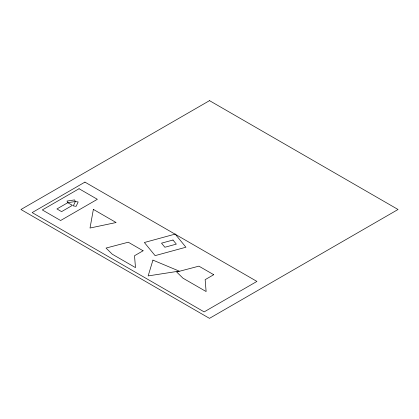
<?xml version="1.0" encoding="UTF-8"?>
<svg xmlns="http://www.w3.org/2000/svg" width="419" height="419" viewBox="0 0 419 419"><rect width="100%" height="100%" fill="white"/><g stroke="black" fill="none" stroke-linecap="round" stroke-linejoin="round"><path stroke-width="0.63" d="M93.369 209.4L90.017 228.03L116.105 222.526L93.369 209.4M152.935 260.12L148.148 275.917L179.206 271.114L152.935 260.12M75.341 201.523L73.315 205.897L76.132 206.331L78.159 201.958L75.341 201.523L67.773 202.696L56.942 208.945L61.583 211.626L72.408 205.373L67.773 202.696L67.014 201.068L74.587 199.9L75.341 201.523M209.516 100.644L20.95 209.51L209.484 318.356L398.05 209.49L209.516 100.644M84.931 182.118L32.153 212.59L204.147 311.893L256.926 281.416L84.931 182.118M79.05 188.733L42.314 209.94L60.619 220.509L97.355 199.297L79.05 188.733M143.094 250.777L134.509 255.737L135.489 267.615L112.287 254.218L106.044 248.064L128.272 242.219L143.094 250.777M213.732 274.712L205.148 279.667L206.122 291.545L182.925 278.153L176.677 271.999L198.91 266.154L213.732 274.712M175.179 234.095L144.361 242.507L155.109 255.637L185.926 247.226L175.179 234.095M172.989 240.035L161.519 243.161L164.871 247.252L176.336 244.125L172.989 240.035"/></g></svg>
